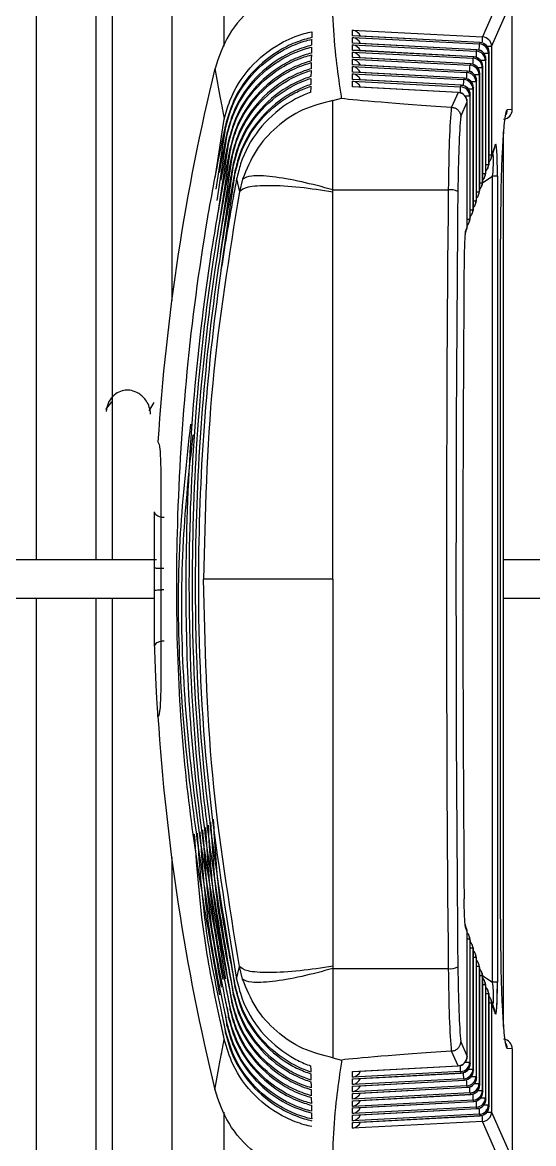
# Model space of a CAD drawing. Extents: x 16.5 to 113.1, y 4.4 to 84.5.
# Drawn here: x 26.569 to 27.104, y 35.317 to 36.488 of the extents above; entities that cross this region are included whole.
import ezdxf

# ---------------------------------------------------------------- set-up
doc = ezdxf.new("R2010")
doc.units = 0
doc.header["$MEASUREMENT"] = 0
doc.layers.add('OBJECT', color=7, linetype='CONTINUOUS')

msp = doc.modelspace()

# ---------------------------------------------------------------- linework, layer by layer
at = {"layer": 'OBJECT'}
for p, q in [((26.7252, 37.8659), (26.7252, 36.1973)), ((26.78, 36.4631), (26.78, 37.7565)), ((26.6633, 35.9265), (26.6633, 37.6863)), ((26.6458, 36.9141), (26.6458, 35.9265)), ((26.5839, 35.9265), (26.5839, 36.8942)), ((27.0718, 36.522), (27.0503, 36.4729)), ((27.0597, 36.463), (27.0813, 36.5121)), ((27.0813, 36.397), (27.0813, 36.512)), ((26.9143, 36.48), (27.0503, 36.4729)), ((26.9143, 36.4741), (26.9143, 36.48)), ((27.0476, 36.4669), (26.9143, 36.4741)), ((26.9143, 36.4724), (27.047, 36.4655)), ((26.9143, 36.4665), (26.9143, 36.4724)), ((27.0476, 36.467), (26.9156, 36.4741)), ((27.0443, 36.4595), (26.9143, 36.4665)), ((26.9143, 36.4647), (27.0437, 36.4581)), ((26.9143, 36.4588), (26.9143, 36.4647)), ((27.0411, 36.452), (26.9143, 36.4588)), ((26.9143, 36.4571), (27.0404, 36.4506)), ((26.9143, 36.4512), (26.9143, 36.4571)), ((27.0443, 36.4595), (26.9156, 36.4665)), ((27.0411, 36.4521), (26.9156, 36.4589)), ((27.0437, 36.4581), (27.0435, 36.4517)), ((27.0437, 36.4581), (27.0443, 36.4595)), ((27.0443, 36.4595), (27.0443, 36.4595)), ((27.047, 36.4655), (27.0476, 36.4669)), ((27.0476, 36.4669), (27.0476, 36.467)), ((27.0597, 36.463), (27.055, 36.463)), ((27.0571, 36.457), (27.0565, 36.4556)), ((27.0571, 36.3415), (27.0571, 36.457)), ((27.0571, 36.3415), (27.0571, 36.457)), ((27.0571, 36.457), (27.0571, 36.457)), ((27.0597, 36.463), (27.0597, 36.3492)), ((27.0378, 36.4446), (26.9143, 36.4512)), ((26.9143, 36.4495), (27.0372, 36.4432)), ((26.9143, 36.4436), (26.9143, 36.4495)), ((27.0378, 36.4447), (26.9156, 36.4512)), ((27.0372, 36.4432), (27.0378, 36.4446)), ((27.0378, 36.4446), (27.0378, 36.4447)), ((27.0404, 36.4506), (27.0411, 36.452)), ((27.0411, 36.452), (27.0411, 36.4521)), ((27.0532, 36.4481), (27.0485, 36.4481)), ((27.0565, 36.4556), (27.0518, 36.4556)), ((27.0538, 36.4495), (27.0532, 36.4481)), ((27.0532, 36.4481), (27.0532, 36.3302)), ((27.0538, 36.332), (27.0538, 36.4495)), ((27.0538, 36.332), (27.0538, 36.4495)), ((27.0538, 36.4495), (27.0538, 36.4495)), ((27.0565, 36.4556), (27.0565, 36.3397)), ((26.7705, 36.4399), (26.7704, 36.4398)), ((27.0345, 36.4371), (26.9143, 36.4436)), ((26.9143, 36.4419), (27.0339, 36.4357)), ((26.9143, 36.436), (26.9143, 36.4419)), ((27.0312, 36.4297), (26.9143, 36.436)), ((26.9143, 36.4343), (27.0306, 36.4283)), ((26.9143, 36.4284), (26.9143, 36.4343)), ((27.0345, 36.4372), (26.9156, 36.4436)), ((27.0313, 36.4298), (26.9156, 36.436)), ((27.0339, 36.4357), (27.0345, 36.4371)), ((27.0345, 36.4371), (27.0345, 36.4372)), ((27.0466, 36.4333), (27.042, 36.4333)), ((27.0499, 36.4407), (27.0452, 36.4407)), ((27.0473, 36.4347), (27.0466, 36.4333)), ((27.0466, 36.4333), (27.0466, 36.3111)), ((27.0473, 36.3129), (27.0473, 36.4347)), ((27.0473, 36.3129), (27.0473, 36.4347)), ((27.0473, 36.4347), (27.0473, 36.4347)), ((27.0505, 36.4421), (27.0499, 36.4407)), ((27.0499, 36.4407), (27.0499, 36.3206)), ((27.0505, 36.3224), (27.0505, 36.4421)), ((27.0505, 36.3224), (27.0505, 36.4421)), ((27.0505, 36.4421), (27.0505, 36.4421)), ((27.028, 36.4223), (26.9143, 36.4284)), ((26.9143, 36.4267), (27.0273, 36.4208)), ((26.9143, 36.4208), (26.9143, 36.4267)), ((27.0247, 36.4148), (26.9143, 36.4208)), ((27.028, 36.4223), (26.9156, 36.4284)), ((27.0247, 36.4149), (26.9156, 36.4208)), ((27.0273, 36.4208), (27.028, 36.4223)), ((27.028, 36.4223), (27.028, 36.4223)), ((27.0306, 36.4283), (27.0312, 36.4297)), ((27.0312, 36.4297), (27.0313, 36.4298)), ((27.0434, 36.4258), (27.0387, 36.4258)), ((27.044, 36.4272), (27.0434, 36.4258)), ((27.0434, 36.4258), (27.0434, 36.3016)), ((27.044, 36.3034), (27.044, 36.4272)), ((27.044, 36.3034), (27.044, 36.4272)), ((27.044, 36.4272), (27.044, 36.4272)), ((27.0247, 36.4148), (27.0179, 36.3994)), ((27.0247, 36.4149), (27.0247, 36.4148)), ((27.0368, 36.4109), (27.0322, 36.4109)), ((27.0401, 36.4184), (27.0354, 36.4184)), ((27.0374, 36.4124), (27.0368, 36.4109)), ((27.0368, 36.4109), (27.0368, 36.2826)), ((27.0374, 36.2844), (27.0374, 36.4124)), ((27.0374, 36.2844), (27.0374, 36.4124)), ((27.0374, 36.4124), (27.0374, 36.4124)), ((27.0407, 36.4198), (27.0401, 36.4184)), ((27.0401, 36.4184), (27.0401, 36.2921)), ((27.0407, 36.2939), (27.0407, 36.4198)), ((27.0407, 36.2939), (27.0407, 36.4198)), ((27.0407, 36.4198), (27.0407, 36.4198)), ((26.8938, 36.4065), (26.9029, 36.4088)), ((27.0179, 36.3994), (27.0176, 36.3994)), ((27.0275, 36.3897), (27.0342, 36.4049)), ((27.0342, 36.2749), (27.0342, 36.4049)), ((27.0342, 36.2749), (27.0342, 36.4049)), ((27.0342, 36.4049), (27.0342, 36.4049)), ((26.7705, 36.3256), (26.7802, 36.3869)), ((27.0813, 36.397), (27.076, 36.3966)), ((27.0813, 36.397), (27.0813, 36.397)), ((26.7717, 36.314), (26.7817, 36.3789)), ((26.7814, 36.3805), (26.7817, 36.3789)), ((27.0721, 35.4388), (27.0721, 36.3742)), ((26.7727, 36.3019), (26.7833, 36.3709)), ((26.7738, 36.2892), (26.785, 36.3629)), ((26.783, 36.3725), (26.7833, 36.3709)), ((26.7846, 36.3645), (26.785, 36.3629)), ((26.7747, 36.2758), (26.7866, 36.3549)), ((26.7863, 36.3565), (26.7866, 36.3549)), ((27.0592, 36.346), (27.0631, 36.3572)), ((27.0636, 36.3604), (27.0597, 36.3492)), ((26.7756, 36.2615), (26.7883, 36.3469)), ((26.7763, 36.2461), (26.79, 36.3389)), ((26.788, 36.3485), (26.7883, 36.3469)), ((26.7896, 36.3405), (26.79, 36.3389)), ((27.0538, 36.3397), (27.0565, 36.3397)), ((27.0565, 36.3397), (27.0571, 36.3415)), ((27.0597, 36.3492), (27.0571, 36.3492)), ((27.0571, 36.3415), (27.0571, 36.3415)), ((26.777, 36.2293), (26.7917, 36.3309)), ((26.7914, 36.3325), (26.7917, 36.3309)), ((27.0504, 36.3207), (27.0607, 36.3274)), ((27.0505, 36.3302), (27.0532, 36.3302)), ((27.0527, 36.3269), (27.0533, 36.3287)), ((27.0532, 36.3302), (27.0538, 36.332)), ((27.0538, 36.332), (27.0538, 36.332)), ((27.0559, 36.3364), (27.0565, 36.3382)), ((27.0607, 35.4855), (27.0607, 36.3274)), ((27.0657, 36.3274), (27.0607, 36.3274)), ((27.0657, 36.3274), (27.0657, 35.4855)), ((26.7931, 36.3245), (26.7961, 36.3112)), ((26.7994, 36.3243), (26.7961, 36.3112)), ((27.0473, 36.3206), (27.0499, 36.3206)), ((27.0494, 36.3174), (27.05, 36.3192)), ((27.0499, 36.3206), (27.0505, 36.3224)), ((27.0505, 36.3224), (27.0505, 36.3224)), ((26.8938, 36.3107), (26.8938, 36.3132)), ((26.8938, 36.3132), (27.0144, 36.3132)), ((27.044, 36.3111), (27.0466, 36.3111)), ((27.0461, 36.3079), (27.0467, 36.3097)), ((27.0466, 36.3111), (27.0473, 36.3129)), ((27.0473, 36.3129), (27.0473, 36.3129)), ((27.0374, 36.2921), (27.0401, 36.2921)), ((27.0401, 36.2921), (27.0407, 36.2939)), ((27.0407, 36.3016), (27.0434, 36.3016)), ((27.0407, 36.2939), (27.0407, 36.2939)), ((27.0428, 36.2984), (27.0435, 36.3002)), ((27.0434, 36.3016), (27.044, 36.3034)), ((27.044, 36.3034), (27.044, 36.3034)), ((27.0342, 36.2826), (27.0368, 36.2826)), ((27.0363, 36.2793), (27.0369, 36.2811)), ((27.0368, 36.2826), (27.0374, 36.2844)), ((27.0374, 36.2844), (27.0374, 36.2844)), ((27.0396, 36.2888), (27.0402, 36.2907)), ((27.032, 36.2668), (27.0336, 36.2716)), ((27.0342, 36.2749), (27.0325, 36.27)), ((27.0342, 36.2749), (27.0342, 36.2749)), ((27.0689, 35.5515), (27.0689, 36.2615)), ((27.0689, 35.5515), (27.0689, 36.2615)), ((27.0689, 36.2615), (27.0689, 36.2615)), ((26.6622, 36.0916), (26.6561, 36.0836)), ((26.7067, 36.091), (26.7013, 36.0822)), ((26.7109, 36.0499), (26.7109, 36.0499)), ((26.5839, 35.9265), (26.5569, 35.9265)), ((26.6633, 35.9265), (26.6458, 35.9265)), ((26.7073, 35.9187), (26.7073, 35.9187)), ((27.5718, 35.9265), (27.0721, 35.9265)), ((26.7073, 35.8943), (26.7073, 35.8943)), ((26.5569, 35.8865), (26.5839, 35.8865)), ((26.5839, 34.9188), (26.5839, 35.8865)), ((26.6458, 35.8865), (26.6458, 34.8988)), ((26.6458, 35.8865), (26.6633, 35.8865)), ((26.6633, 34.1267), (26.6633, 35.8865)), ((27.0721, 35.8865), (27.5718, 35.8865)), ((26.7109, 35.7631), (26.7109, 35.7631)), ((26.7252, 35.6157), (26.7252, 33.947)), ((27.0336, 35.5413), (27.032, 35.5462)), ((27.0342, 35.5381), (27.0325, 35.5429)), ((27.0689, 35.5515), (27.0689, 35.5515)), ((27.0342, 35.408), (27.0342, 35.5381)), ((27.0342, 35.408), (27.0342, 35.5381)), ((27.0342, 35.5381), (27.0342, 35.5381)), ((27.0369, 35.5318), (27.0363, 35.5337)), ((27.0368, 35.5304), (27.0342, 35.5304)), ((27.0368, 35.5304), (27.0368, 35.402)), ((27.0374, 35.5286), (27.0368, 35.5304)), ((27.0374, 35.4006), (27.0374, 35.5286)), ((27.0374, 35.4006), (27.0374, 35.5286)), ((27.0374, 35.5286), (27.0374, 35.5286)), ((27.0401, 35.5209), (27.0374, 35.5209)), ((27.0402, 35.5223), (27.0396, 35.5241)), ((27.0401, 35.5209), (27.0401, 35.3946)), ((27.0407, 35.5191), (27.0401, 35.5209)), ((27.0407, 35.3932), (27.0407, 35.5191)), ((27.0407, 35.3932), (27.0407, 35.5191)), ((27.0407, 35.5191), (27.0407, 35.5191)), ((27.0434, 35.5114), (27.0407, 35.5114)), ((27.0435, 35.5128), (27.0428, 35.5146)), ((27.0434, 35.5114), (27.0434, 35.3871)), ((27.044, 35.5095), (27.0434, 35.5114)), ((27.044, 35.3857), (27.044, 35.5095)), ((27.044, 35.3857), (27.044, 35.5095)), ((27.044, 35.5095), (27.044, 35.5095)), ((26.7931, 35.4885), (26.7961, 35.5018)), ((26.7994, 35.4886), (26.7961, 35.5018)), ((26.8938, 35.5022), (26.8938, 35.4998)), ((26.8938, 35.4998), (27.0144, 35.4998)), ((27.0466, 35.5018), (27.044, 35.5018)), ((27.0467, 35.5033), (27.0461, 35.5051)), ((27.0466, 35.5018), (27.0466, 35.3797)), ((27.0473, 35.5), (27.0466, 35.5018)), ((27.0473, 35.3783), (27.0473, 35.5)), ((27.0473, 35.3783), (27.0473, 35.5)), ((27.0473, 35.5), (27.0473, 35.5)), ((27.05, 35.4938), (27.0494, 35.4956)), ((27.0499, 35.4923), (27.0473, 35.4923)), ((27.0499, 35.4923), (27.0499, 35.3723)), ((27.0505, 35.4905), (27.0499, 35.4923)), ((27.0504, 35.4923), (27.0607, 35.4855)), ((27.0505, 35.3709), (27.0505, 35.4905)), ((27.0505, 35.3709), (27.0505, 35.4905)), ((27.0505, 35.4905), (27.0505, 35.4905)), ((27.0533, 35.4843), (27.0527, 35.486)), ((27.0657, 35.4855), (27.0607, 35.4855)), ((26.7896, 35.4725), (26.79, 35.4741)), ((26.7914, 35.4805), (26.7917, 35.4821)), ((27.0532, 35.4828), (27.0505, 35.4828)), ((27.0532, 35.4828), (27.0532, 35.3648)), ((27.0538, 35.481), (27.0532, 35.4828)), ((27.0538, 35.3634), (27.0538, 35.481)), ((27.0538, 35.3634), (27.0538, 35.481)), ((27.0538, 35.481), (27.0538, 35.481)), ((27.0565, 35.4733), (27.0538, 35.4733)), ((27.0565, 35.4747), (27.0559, 35.4765)), ((27.0565, 35.4733), (27.0565, 35.3574)), ((27.0571, 35.4715), (27.0565, 35.4733)), ((26.7847, 35.4668), (26.7863, 35.4564)), ((26.788, 35.4644), (26.7883, 35.4661)), ((27.0571, 35.356), (27.0571, 35.4715)), ((27.0571, 35.356), (27.0571, 35.4715)), ((27.0571, 35.4715), (27.0571, 35.4715)), ((27.0571, 35.4638), (27.0597, 35.4638)), ((27.0631, 35.4558), (27.0592, 35.467)), ((27.0597, 35.4638), (27.0597, 35.3499)), ((27.0636, 35.4525), (27.0597, 35.4638)), ((26.7814, 35.4507), (26.783, 35.4404)), ((26.7831, 35.4588), (26.7846, 35.4484)), ((26.7846, 35.4484), (26.785, 35.4501)), ((26.7863, 35.4564), (26.7866, 35.4581)), ((26.7798, 35.4427), (26.7814, 35.4324)), ((26.783, 35.4404), (26.7833, 35.442)), ((26.7814, 35.4324), (26.7817, 35.434)), ((27.0275, 35.4233), (27.0342, 35.408)), ((27.0813, 35.4159), (27.076, 35.4164)), ((27.0813, 35.4159), (27.0813, 35.3009)), ((27.0813, 35.4159), (27.0813, 35.4159)), ((26.8938, 35.4065), (26.9029, 35.4041)), ((27.0179, 35.4136), (27.0176, 35.4135)), ((27.0247, 35.3981), (27.0179, 35.4136)), ((27.0322, 35.402), (27.0368, 35.402)), ((27.0342, 35.408), (27.0342, 35.408)), ((27.0368, 35.402), (27.0374, 35.4006)), ((26.9143, 35.3922), (27.0247, 35.3981)), ((26.9143, 35.3863), (26.9143, 35.3922)), ((27.0273, 35.3921), (26.9143, 35.3863)), ((26.9143, 35.3846), (27.028, 35.3907)), ((26.9156, 35.3922), (27.0247, 35.3981)), ((26.9156, 35.3846), (27.028, 35.3906)), ((27.0247, 35.3981), (27.0247, 35.3981)), ((27.028, 35.3907), (27.0273, 35.3921)), ((27.028, 35.3906), (27.028, 35.3907)), ((27.0354, 35.3946), (27.0401, 35.3946)), ((27.0374, 35.4006), (27.0374, 35.4006)), ((27.0401, 35.3946), (27.0407, 35.3932)), ((27.0407, 35.3932), (27.0407, 35.3932)), ((27.0306, 35.3847), (26.9143, 35.3787)), ((26.9143, 35.3787), (26.9143, 35.3846)), ((26.9143, 35.377), (27.0312, 35.3833)), ((26.9156, 35.3769), (27.0313, 35.3832)), ((27.0312, 35.3833), (27.0306, 35.3847)), ((27.0313, 35.3832), (27.0312, 35.3833)), ((27.0387, 35.3871), (27.0434, 35.3871)), ((27.042, 35.3797), (27.0466, 35.3797)), ((27.0434, 35.3871), (27.044, 35.3857)), ((27.044, 35.3857), (27.044, 35.3857)), ((27.0466, 35.3797), (27.0473, 35.3783)), ((26.7705, 35.373), (26.7704, 35.3732)), ((27.0339, 35.3772), (26.9143, 35.3711)), ((26.9143, 35.3711), (26.9143, 35.377)), ((26.9143, 35.3693), (27.0345, 35.3758)), ((27.0372, 35.3698), (26.9143, 35.3634)), ((26.9143, 35.3634), (26.9143, 35.3693)), ((26.9143, 35.3617), (27.0378, 35.3684)), ((26.9156, 35.3693), (27.0345, 35.3757)), ((26.9156, 35.3617), (27.0378, 35.3683)), ((27.0345, 35.3758), (27.0339, 35.3772)), ((27.0345, 35.3757), (27.0345, 35.3758)), ((27.0378, 35.3684), (27.0372, 35.3698)), ((27.0378, 35.3683), (27.0378, 35.3684)), ((27.0452, 35.3723), (27.0499, 35.3723)), ((27.0473, 35.3783), (27.0473, 35.3783)), ((27.0499, 35.3723), (27.0505, 35.3709)), ((27.0505, 35.3709), (27.0505, 35.3709)), ((27.0404, 35.3623), (26.9143, 35.3558)), ((26.9143, 35.3558), (26.9143, 35.3617)), ((26.9143, 35.3541), (27.0411, 35.3609)), ((26.9156, 35.3541), (27.0411, 35.3609)), ((27.0411, 35.3609), (27.0404, 35.3623)), ((27.0411, 35.3609), (27.0411, 35.3609)), ((27.0485, 35.3648), (27.0532, 35.3648)), ((27.0518, 35.3574), (27.0565, 35.3574)), ((27.0532, 35.3648), (27.0538, 35.3634)), ((27.0538, 35.3634), (27.0538, 35.3634)), ((27.0565, 35.3574), (27.0571, 35.356)), ((27.0571, 35.356), (27.0571, 35.356)), ((26.78, 34.0565), (26.78, 35.3496)), ((27.0437, 35.3549), (26.9143, 35.3482)), ((26.9143, 35.3482), (26.9143, 35.3541)), ((26.9143, 35.3465), (27.0443, 35.3535)), ((27.047, 35.3475), (26.9143, 35.3406)), ((26.9143, 35.3406), (26.9143, 35.3465)), ((26.9143, 35.3389), (27.0476, 35.3461)), ((26.9156, 35.3465), (27.0443, 35.3534)), ((26.9156, 35.3389), (27.0476, 35.346)), ((27.0443, 35.3535), (27.0437, 35.3549)), ((27.0443, 35.3534), (27.0443, 35.3535)), ((27.0476, 35.3461), (27.047, 35.3475)), ((27.0476, 35.346), (27.0476, 35.3461)), ((27.055, 35.3499), (27.0597, 35.3499)), ((27.0597, 35.3499), (27.0813, 35.3009)), ((27.0503, 35.34), (26.9143, 35.333)), ((26.9143, 35.333), (26.9143, 35.3389)), ((27.0718, 35.291), (27.0503, 35.34)), ((26.8938, 35.3169), (26.8938, 35.2815))]:
    msp.add_line(p, q, dxfattribs=at)
for centre, radius, start, end in [((26.7959, 36.4801), 0.2544, 356.9522, 358.3947), ((27.0497, 36.4629), 0.01, 0.5762, 86.769), ((27.0432, 36.448), 0.01, 0.5779, 86.7656), ((27.0438, 36.4495), 0.01, 0, 86.9163), ((27.0438, 36.4494), 0.01, 0.5771, 86.7673), ((26.7484, 36.4744), 0.2987, 357.061, 358.2882), ((27.0464, 36.4555), 0.01, 0.5788, 86.7656), ((27.0471, 36.457), 0.01, 0, 86.9163), ((27.047, 36.4569), 0.01, 0.5788, 86.7656), ((27.0373, 36.4347), 0.01, 0, 86.9163), ((27.0372, 36.4346), 0.01, 0.5771, 86.7673), ((26.6751, 36.4622), 0.3656, 357.1755, 358.1759), ((27.0399, 36.4406), 0.01, 0.5796, 86.7647), ((27.0405, 36.4421), 0.01, 0, 86.9163), ((27.0405, 36.442), 0.01, 0.5788, 86.7656), ((28.9563, 35.9065), 2.25, 166.2899, 176.3463), ((26.8109, 36.4416), 0.223, 356.8587, 358.4944), ((27.0333, 36.4257), 0.01, 0.5779, 86.7656), ((27.034, 36.4272), 0.01, 0, 86.9163), ((27.034, 36.4271), 0.01, 0.5788, 86.7656), ((26.8142, 36.449), 0.223, 356.8565, 358.4945), ((27.0366, 36.4332), 0.01, 0.5784, 86.7651), ((26.8043, 36.4267), 0.2231, 356.8619, 358.4933), ((27.0268, 36.4108), 0.01, 0.5762, 86.7673), ((27.0274, 36.4124), 0.01, 0, 86.9163), ((27.0274, 36.4123), 0.01, 0.5788, 86.7656), ((26.8092, 36.4341), 0.2215, 356.855, 358.5005), ((27.0301, 36.4183), 0.01, 0.5788, 86.7656), ((27.0307, 36.4197), 0.01, 0.5771, 86.7673), ((27.0307, 36.4198), 0.01, 0, 86.9163), ((27.0242, 36.4049), 0.01, 0, 86.9163), ((27.0241, 36.4048), 0.01, 0.5788, 86.7656), ((27.0713, 36.397), 0.01, 275, 0), ((27.066, 36.3966), 0.01, 322.3666, 0.0237), ((27.0538, 36.3604), 0.00976, 341.0237, 0.4709), ((27.0467, 36.3396), 0.00976, 341.0237, 0.4725), ((27.0471, 36.3415), 0.01, 341.0172, 0), ((27.0473, 36.3414), 0.00976, 341.0223, 0.4722), ((27.0497, 36.3492), 0.01, 317.2005, 341.0172), ((27.05, 36.3491), 0.00976, 341.0237, 0.4709), ((27.0434, 36.3301), 0.00976, 341.0237, 0.4709), ((27.0438, 36.332), 0.01, 341.0172, 0), ((27.044, 36.3319), 0.00975, 341.0135, 0.4777), ((27.0465, 36.3397), 0.01, 317.226, 341.0172), ((27.0399, 36.3206), 0.01, 317.2769, 341.0172), ((27.0402, 36.3206), 0.00975, 341.0173, 0.4738), ((27.0405, 36.3224), 0.01, 341.0172, 0), ((27.0408, 36.3224), 0.00975, 341.0121, 0.4774), ((27.0432, 36.3302), 0.01, 317.2514, 341.0172), ((27.0165, 36.2962), 0.0171, 62.4533, 97.0274), ((27.0366, 36.3111), 0.01, 317.3024, 341.0172), ((27.0369, 36.311), 0.00976, 341.0237, 0.4709), ((27.0373, 36.3129), 0.01, 341.0172, 0), ((27.0375, 36.3129), 0.00975, 341.0134, 0.4761), ((27.0303, 36.292), 0.00976, 341.0237, 0.4709), ((27.0307, 36.2939), 0.01, 341.0172, 0), ((27.031, 36.2938), 0.00975, 341.0134, 0.4761), ((27.0334, 36.3016), 0.01, 317.3279, 341.0172), ((27.0336, 36.3015), 0.00976, 341.0223, 0.4722), ((27.034, 36.3034), 0.01, 341.0172, 0), ((27.0342, 36.3033), 0.00975, 341.0121, 0.4774), ((27.0271, 36.2825), 0.00976, 341.0223, 0.4722), ((27.0274, 36.2844), 0.01, 341.0172, 0), ((27.0277, 36.2843), 0.00975, 341.0173, 0.4738), ((27.0301, 36.2921), 0.01, 317.3534, 341.0172), ((27.0227, 36.2699), 0.00976, 341.0223, 0.4722), ((27.0242, 36.2749), 0.01, 341.0172, 0), ((27.0244, 36.2748), 0.00975, 341.0134, 0.4761), ((27.0268, 36.2826), 0.01, 317.3789, 341.0172), ((28.9563, 35.9065), 2.25, 183.6537, 193.7101), ((27.0227, 35.543), 0.00976, 359.5278, 18.9777), ((27.0242, 35.5381), 0.01, 0, 18.9828), ((27.0244, 35.5382), 0.00975, 359.5239, 18.9866), ((27.0268, 35.5304), 0.01, 18.9828, 42.6211), ((27.0271, 35.5305), 0.00976, 359.5278, 18.9777), ((27.0274, 35.5286), 0.01, 0, 18.9828), ((27.0277, 35.5286), 0.00975, 359.5223, 18.9865), ((27.0301, 35.5209), 0.01, 18.9828, 42.6466), ((27.0303, 35.521), 0.00976, 359.5291, 18.9763), ((27.0307, 35.5191), 0.01, 0, 18.9828), ((27.031, 35.5191), 0.00975, 359.5239, 18.9866), ((27.0334, 35.5114), 0.01, 18.9828, 42.6721), ((27.0336, 35.5114), 0.00976, 359.5275, 18.9763), ((27.034, 35.5095), 0.01, 0, 18.9828), ((27.0342, 35.5096), 0.00975, 359.5223, 18.9865), ((27.0366, 35.5018), 0.01, 18.9828, 42.6976), ((27.0165, 35.5167), 0.0171, 262.9726, 297.5467), ((27.0369, 35.5019), 0.00976, 359.5291, 18.9763), ((27.0373, 35.5), 0.01, 0, 18.9828), ((27.0375, 35.5001), 0.00975, 359.5239, 18.9866), ((27.0399, 35.4923), 0.01, 18.9828, 42.7231), ((27.0402, 35.4924), 0.00975, 359.5223, 18.9865), ((27.0405, 35.4905), 0.01, 0, 18.9828), ((27.0408, 35.4906), 0.00975, 359.5262, 18.9827), ((27.0432, 35.4828), 0.01, 18.9828, 42.7486), ((27.0434, 35.4829), 0.00976, 359.5291, 18.9763), ((27.0438, 35.481), 0.01, 0, 18.9828), ((27.044, 35.4811), 0.00975, 359.5239, 18.9866), ((27.0465, 35.4733), 0.01, 18.9828, 42.774), ((27.0467, 35.4734), 0.00976, 359.5275, 18.9763), ((27.0471, 35.4715), 0.01, 0, 18.9828), ((27.0473, 35.4716), 0.00976, 359.5278, 18.9777), ((27.0497, 35.4638), 0.01, 18.9828, 42.7995), ((27.05, 35.4638), 0.00976, 359.5278, 18.9777), ((27.0538, 35.4526), 0.00976, 359.5291, 18.9763), ((27.0713, 35.4159), 0.01, 0, 85), ((27.066, 35.4164), 0.01, 359.9763, 37.6334), ((27.0242, 35.408), 0.01, 273.0837, 0), ((27.0241, 35.4081), 0.01, 273.2371, 359.4202), ((27.0268, 35.4021), 0.01, 273.2317, 359.4231), ((26.8043, 35.3863), 0.2231, 1.5066, 3.138), ((27.0274, 35.4006), 0.01, 273.0837, 0), ((27.0274, 35.4007), 0.01, 273.2317, 359.4222), ((26.8091, 35.3789), 0.2215, 1.5, 3.1447), ((27.0301, 35.3947), 0.01, 273.2303, 359.4237), ((27.0307, 35.3933), 0.01, 273.2317, 359.4222), ((27.0307, 35.3932), 0.01, 273.0837, 0), ((26.8109, 35.3714), 0.223, 1.5054, 3.1413), ((27.0333, 35.3872), 0.01, 273.2317, 359.4231), ((27.034, 35.3857), 0.01, 273.0837, 0), ((27.034, 35.3858), 0.01, 273.2371, 359.4202), ((27.0366, 35.3798), 0.01, 273.2308, 359.424), ((26.8142, 35.3639), 0.223, 1.5059, 3.1435), ((27.0373, 35.3783), 0.01, 273.0837, 0), ((27.0372, 35.3784), 0.01, 273.2371, 359.4202), ((26.7808, 35.355), 0.2598, 1.6204, 3.0282), ((27.0399, 35.3724), 0.01, 273.238, 359.4194), ((27.0405, 35.3709), 0.01, 273.0837, 0), ((27.0405, 35.371), 0.01, 273.2317, 359.4222), ((27.8323, 35.3901), 0.7894, 182.0936, 182.5574), ((27.0432, 35.3649), 0.01, 273.2317, 359.4231), ((27.0438, 35.3634), 0.01, 273.0837, 0), ((27.0438, 35.3635), 0.01, 273.2317, 359.4222), ((27.0464, 35.3575), 0.01, 273.2371, 359.4202), ((27.0471, 35.356), 0.01, 273.0837, 0), ((27.047, 35.3561), 0.01, 273.2371, 359.4202), ((26.7634, 35.3391), 0.2838, 1.6794, 2.9713), ((26.8265, 35.3341), 0.2238, 1.5066, 3.1464), ((27.0497, 35.35), 0.01, 273.2317, 359.4231)]:
    msp.add_arc(centre, radius, start, end, dxfattribs=at)
for centre, major_axis, ratio, start_param, end_param in [((26.9138, 36.4701), (-0.00731, 0.0077), 0.885668, 4.382844, 5.410602), ((26.9138, 36.4624), (-0.00731, 0.0077), 0.885668, 4.382844, 5.410602), ((26.9138, 36.4548), (-0.00731, 0.0077), 0.885668, 4.382844, 5.410602), ((26.9138, 36.4472), (-0.00731, 0.0077), 0.885668, 4.382844, 5.410602), ((26.9138, 36.4396), (-0.00731, 0.0077), 0.885668, 4.382844, 5.410602), ((26.9138, 36.432), (-0.00731, 0.0077), 0.885668, 4.382844, 5.410602), ((26.9138, 36.4244), (-0.00731, 0.0077), 0.885668, 4.382844, 5.410602), ((26.9138, 36.4168), (-0.00731, 0.0077), 0.885668, 4.382844, 5.410602), ((29.1836, 36.2915), (2.2897, -0.1191), 0.00637, 3.231059, 3.472172), ((27.0201, 36.2915), (0, 0.12), 0.048402, 0.452421, 1.389042), ((27.0301, 36.2915), (0, 0.11), 0.052802, 0.467509, 1.389042), ((27.076, 36.2611), (0, 0.1355), 0.052561, 0.00459, 1.56779), ((27.0632, 36.3128), (0.0008, 0.0482), 0.049658, 5.022693, 6.434219), ((27.0532, 36.3128), (0.0068, 0.04), 0.131783, 5.110715, 6.047878), ((27.1307, 35.9065), (0, 2.25), 0.052568, 1.389042, 1.75255), ((27.1407, 35.9065), (0, 2.24), 0.052802, 1.389042, 1.75255), ((27.1442, 35.9065), (0, 2.1693), 0.052827, 1.416282, 1.725311), ((26.6996, 35.9065), (0, 0.1429), 0.054262, 4.626976, 4.797802), ((27.076, 35.5519), (0, 0.1355), 0.052561, 1.573802, 3.137003), ((27.0201, 35.5215), (0, 0.12), 0.048402, 1.75255, 2.689171), ((27.0301, 35.5215), (0, 0.11), 0.052802, 1.75255, 2.674084), ((27.0532, 35.5002), (-0.0068, 0.04), 0.131783, 3.829134, 4.314063), ((27.0632, 35.5002), (-0.0008, 0.0482), 0.049658, 2.990559, 4.402085), ((27.0532, 35.5002), (-0.0068, 0.04), 0.131783, 3.3769, 3.829134), ((29.1836, 35.5215), (2.2897, 0.1191), 0.00637, 2.811013, 3.052126), ((26.9138, 35.3962), (0.00731, 0.0077), 0.885668, 4.014175, 5.041934), ((26.9138, 35.3886), (0.00731, 0.0077), 0.885668, 4.014175, 5.041934), ((26.9138, 35.381), (0.00731, 0.0077), 0.885668, 4.014175, 5.041934), ((26.9138, 35.3734), (0.00731, 0.0077), 0.885668, 4.014175, 5.041934), ((26.9138, 35.3657), (0.00731, 0.0077), 0.885668, 4.014175, 5.041934), ((26.9138, 35.3581), (0.00731, 0.0077), 0.885668, 4.014175, 5.041934), ((26.9138, 35.3505), (0.00731, 0.0077), 0.885668, 4.014175, 5.041934), ((26.9138, 35.3429), (0.00731, 0.0077), 0.885668, 4.014175, 5.041934)]:
    msp.add_ellipse(centre, major_axis=major_axis, ratio=ratio, start_param=start_param, end_param=end_param, dxfattribs=at)
for points, knots in [([(26.8866, 36.5315), (26.8732, 36.5301), (26.8462, 36.5274), (26.8106, 36.5066), (26.7832, 36.4769), (26.7746, 36.452), (26.7705, 36.4399)], [0, 0, 0, 0, 0.253584, 0.507164, 0.760847, 1, 1, 1, 1]), ([(26.9029, 36.4088), (26.9028, 36.4095), (26.9023, 36.413), (26.9001, 36.4278), (26.8961, 36.4562), (26.8946, 36.4817), (26.8938, 36.496)], [0, 0, 0, 0, 0.024148, 0.120739, 0.507103, 1, 1, 1, 1]), ([(26.7802, 36.3869), (26.7819, 36.3934), (26.7873, 36.4129), (26.8057, 36.4421), (26.8342, 36.4651), (26.8576, 36.475), (26.8691, 36.4777), (26.8717, 36.4783)], [0, 0, 0, 0, 0.1473771, 0.4444966, 0.7411547, 0.9402224, 1, 1, 1, 1]), ([(26.8716, 36.4721), (26.869, 36.4715), (26.8599, 36.4692), (26.8387, 36.4606), (26.8112, 36.4405), (26.7901, 36.4106), (26.7839, 36.3891), (26.7814, 36.3805)], [0, 0, 0, 0, 0.059552, 0.208065, 0.505163, 0.802607, 1, 1, 1, 1]), ([(26.7817, 36.3789), (26.7835, 36.3854), (26.7888, 36.4049), (26.8071, 36.4341), (26.8351, 36.4569), (26.858, 36.4669), (26.869, 36.4697), (26.8716, 36.4703)], [0, 0, 0, 0, 0.148954, 0.44926, 0.7491, 0.940502, 1, 1, 1, 1]), ([(26.8716, 36.4703), (26.8715, 36.4695), (26.8715, 36.4674), (26.8715, 36.4653), (26.8714, 36.4641)], [0, 0, 0, 0, 0.412524, 1, 1, 1, 1]), ([(26.8717, 36.4783), (26.8717, 36.4775), (26.8717, 36.4754), (26.8716, 36.4733), (26.8716, 36.4721)], [0, 0, 0, 0, 0.412558, 1, 1, 1, 1]), ([(26.8714, 36.4641), (26.8689, 36.4634), (26.8599, 36.461), (26.8388, 36.4521), (26.8117, 36.4316), (26.7912, 36.4018), (26.7853, 36.3807), (26.783, 36.3725)], [0, 0, 0, 0, 0.059276, 0.209421, 0.509831, 0.810599, 1, 1, 1, 1]), ([(26.7833, 36.3709), (26.7851, 36.3774), (26.7903, 36.3969), (26.8085, 36.4262), (26.8361, 36.4488), (26.8585, 36.4587), (26.8689, 36.4616), (26.8714, 36.4623)], [0, 0, 0, 0, 0.150604, 0.454245, 0.75741, 0.940779, 1, 1, 1, 1]), ([(26.8713, 36.456), (26.8688, 36.4553), (26.8599, 36.4527), (26.839, 36.4436), (26.8121, 36.4226), (26.7924, 36.3929), (26.7868, 36.3722), (26.7846, 36.3645)], [0, 0, 0, 0, 0.059002, 0.210856, 0.514734, 0.818981, 1, 1, 1, 1]), ([(26.8714, 36.4623), (26.8714, 36.4614), (26.8714, 36.4593), (26.8713, 36.4572), (26.8713, 36.456)], [0, 0, 0, 0, 0.412499, 1, 1, 1, 1]), ([(26.785, 36.3629), (26.7867, 36.3694), (26.7918, 36.3889), (26.8099, 36.4183), (26.8371, 36.4407), (26.8589, 36.4506), (26.8688, 36.4534), (26.8713, 36.4542)], [0, 0, 0, 0, 0.1523344, 0.4594619, 0.7661097, 0.9410542, 1, 1, 1, 1]), ([(26.8711, 36.4479), (26.8687, 36.4471), (26.8598, 36.4444), (26.8391, 36.435), (26.8126, 36.4136), (26.7936, 36.384), (26.7882, 36.3638), (26.7863, 36.3565)], [0, 0, 0, 0, 0.058731, 0.212374, 0.519887, 0.827778, 1, 1, 1, 1]), ([(26.7866, 36.3549), (26.7883, 36.3614), (26.7934, 36.3809), (26.8114, 36.4104), (26.8381, 36.4326), (26.8593, 36.4424), (26.8687, 36.4453), (26.8711, 36.446)], [0, 0, 0, 0, 0.1541427, 0.4649256, 0.7752224, 0.9413264, 1, 1, 1, 1]), ([(26.8711, 36.446), (26.8711, 36.4452), (26.871, 36.4431), (26.871, 36.4409), (26.871, 36.4397)], [0, 0, 0, 0, 0.41243, 1, 1, 1, 1]), ([(26.8713, 36.4542), (26.8712, 36.4533), (26.8712, 36.4512), (26.8712, 36.4491), (26.8711, 36.4479)], [0, 0, 0, 0, 0.4124608, 1, 1, 1, 1]), ([(26.7704, 36.4398), (26.7722, 36.4295), (26.7754, 36.4119), (26.7788, 36.3943), (26.7802, 36.3869)], [0, 0, 0, 0, 0.58145, 1, 1, 1, 1]), ([(26.871, 36.4397), (26.8686, 36.4389), (26.8598, 36.4361), (26.8393, 36.4264), (26.8131, 36.4046), (26.7949, 36.3751), (26.7897, 36.3553), (26.788, 36.3485)], [0, 0, 0, 0, 0.058464, 0.213982, 0.525308, 0.837022, 1, 1, 1, 1]), ([(26.7883, 36.3469), (26.79, 36.3534), (26.795, 36.373), (26.8129, 36.4024), (26.8392, 36.4244), (26.8598, 36.4342), (26.8686, 36.4371), (26.8709, 36.4379)], [0, 0, 0, 0, 0.1560423, 0.4706588, 0.7847806, 0.9415952, 1, 1, 1, 1]), ([(26.8709, 36.4379), (26.8709, 36.437), (26.8709, 36.4349), (26.8708, 36.4327), (26.8708, 36.4315)], [0, 0, 0, 0, 0.412395, 1, 1, 1, 1]), ([(26.8708, 36.4315), (26.8685, 36.4307), (26.8598, 36.4277), (26.8395, 36.4177), (26.8136, 36.3955), (26.7961, 36.3662), (26.7912, 36.3468), (26.7896, 36.3405)], [0, 0, 0, 0, 0.058197, 0.215686, 0.531014, 0.846742, 1, 1, 1, 1]), ([(26.79, 36.3389), (26.7916, 36.3454), (26.7966, 36.365), (26.8144, 36.3945), (26.8402, 36.4162), (26.8602, 36.426), (26.8684, 36.4288), (26.8708, 36.4296)], [0, 0, 0, 0, 0.158036, 0.476676, 0.794816, 0.94186, 1, 1, 1, 1]), ([(26.8706, 36.4232), (26.8684, 36.4224), (26.8598, 36.4193), (26.8396, 36.409), (26.8141, 36.3864), (26.7974, 36.3572), (26.7928, 36.3383), (26.7914, 36.3325)], [0, 0, 0, 0, 0.0579362, 0.2174947, 0.53703, 0.8569756, 1, 1, 1, 1]), ([(26.7917, 36.3309), (26.7933, 36.3374), (26.7982, 36.357), (26.8159, 36.3866), (26.8413, 36.4081), (26.8607, 36.4178), (26.8683, 36.4205), (26.8706, 36.4214)], [0, 0, 0, 0, 0.16013, 0.483001, 0.805362, 0.942124, 1, 1, 1, 1]), ([(26.8706, 36.4214), (26.8706, 36.4205), (26.8705, 36.4183), (26.8705, 36.4162), (26.8705, 36.4149)], [0, 0, 0, 0, 0.412318, 1, 1, 1, 1]), ([(26.8708, 36.4296), (26.8708, 36.4288), (26.8707, 36.4266), (26.8707, 36.4245), (26.8706, 36.4232)], [0, 0, 0, 0, 0.412358, 1, 1, 1, 1]), ([(26.8705, 36.4149), (26.8682, 36.4141), (26.8598, 36.4109), (26.8398, 36.4002), (26.8147, 36.3772), (26.7987, 36.3482), (26.7944, 36.3298), (26.7931, 36.3245)], [0, 0, 0, 0, 0.057678, 0.219413, 0.543377, 0.867765, 1, 1, 1, 1]), ([(26.8938, 36.4065), (26.8831, 36.4038), (26.8617, 36.3983), (26.8341, 36.3796), (26.8118, 36.3549), (26.8035, 36.3345), (26.7994, 36.3243)], [0, 0, 0, 0, 0.2499997, 0.4999993, 0.7500001, 1, 1, 1, 1]), ([(26.8938, 36.3132), (26.8938, 36.3238), (26.8938, 36.3452), (26.8938, 36.3725), (26.8938, 36.3945), (26.8938, 36.4025), (26.8938, 36.4065)], [0, 0, 0, 0, 0.250001, 0.499999, 0.750001, 1, 1, 1, 1]), ([(27.0179, 36.3994), (27.019, 36.3992), (27.0212, 36.3989), (27.0241, 36.3971), (27.0263, 36.3945), (27.0272, 36.392), (27.0274, 36.3903), (27.0275, 36.3898), (27.0275, 36.3897)], [0, 0, 0, 0, 0.2192768, 0.4385033, 0.6592408, 0.8829816, 0.9858182, 1, 1, 1, 1]), ([(26.7814, 36.3805), (26.78, 36.374), (26.773, 36.3414), (26.7469, 36.2036), (26.7258, 35.9813), (26.7328, 35.7089), (26.7619, 35.5468), (26.7752, 35.4723)], [0, 0, 0, 0, 0.0218718, 0.1093736, 0.4602353, 0.7522108, 1, 1, 1, 1]), ([(26.783, 36.3725), (26.7816, 36.366), (26.7787, 36.3523), (26.7762, 36.3385), (26.7749, 36.3313)], [0, 0, 0, 0, 0.476166, 1, 1, 1, 1]), ([(26.7846, 36.3645), (26.7833, 36.358), (26.7804, 36.3443), (26.7779, 36.3305), (26.7766, 36.3233)], [0, 0, 0, 0, 0.476006, 1, 1, 1, 1]), ([(26.7863, 36.3565), (26.7849, 36.35), (26.7783, 36.3173), (26.7536, 36.1792), (26.7354, 35.9648), (26.7438, 35.7065), (26.7695, 35.5578), (26.7814, 35.4889)], [0, 0, 0, 0, 0.022909, 0.114561, 0.482069, 0.759838, 1, 1, 1, 1]), ([(26.788, 36.3485), (26.7866, 36.342), (26.7801, 36.3093), (26.7559, 36.1711), (26.7385, 35.9593), (26.7482, 35.6956), (26.7747, 35.5415), (26.788, 35.4644)], [0, 0, 0, 0, 0.022484, 0.112433, 0.473119, 0.73656, 1, 1, 1, 1]), ([(26.7896, 36.3405), (26.7884, 36.334), (26.7819, 36.3013), (26.7582, 36.163), (26.7418, 35.9538), (26.7518, 35.6957), (26.777, 35.5469), (26.7896, 35.4725)], [0, 0, 0, 0, 0.022904, 0.114532, 0.481956, 0.740978, 1, 1, 1, 1]), ([(26.7914, 36.3325), (26.7901, 36.3259), (26.7838, 36.2932), (26.7605, 36.1548), (26.7451, 35.9484), (26.7554, 35.6957), (26.7794, 35.5522), (26.7914, 35.4805)], [0, 0, 0, 0, 0.023339, 0.116711, 0.491126, 0.745563, 1, 1, 1, 1]), ([(26.8938, 36.3132), (26.8827, 36.3161), (26.8596, 36.3223), (26.8293, 36.3274), (26.8069, 36.3285), (26.8018, 36.3257), (26.7994, 36.3243)], [0, 0, 0, 0, 0.241561, 0.499999, 0.758437, 1, 1, 1, 1]), ([(26.7931, 36.3245), (26.7919, 36.3179), (26.7856, 36.2852), (26.7629, 36.1467), (26.7484, 35.9429), (26.759, 35.6958), (26.7818, 35.5576), (26.7931, 35.4885)], [0, 0, 0, 0, 0.023792, 0.118973, 0.500647, 0.750324, 1, 1, 1, 1]), ([(26.8938, 36.3107), (26.8821, 36.3125), (26.8578, 36.3163), (26.826, 36.318), (26.8029, 36.3165), (26.7983, 36.3129), (26.7961, 36.3112)], [0, 0, 0, 0, 0.24117, 0.5, 0.758828, 1, 1, 1, 1]), ([(26.7961, 36.3112), (26.7852, 36.2446), (26.7633, 36.1106), (26.7601, 35.9749), (26.7585, 35.9065)], [0, 0, 0, 0, 0.496376, 1, 1, 1, 1]), ([(26.8938, 35.9065), (26.8938, 35.9743), (26.8938, 36.1099), (26.8938, 36.2438), (26.8938, 36.3107)], [0, 0, 0, 0, 0.5, 1, 1, 1, 1]), ([(27.0325, 36.27), (27.0323, 36.2691), (27.0319, 36.2672), (27.0314, 36.2598), (27.0311, 36.2505), (27.031, 36.2436), (27.031, 36.2403)], [0, 0, 0, 0, 0.2618794, 0.5244054, 0.7764165, 1, 1, 1, 1]), ([(26.7032, 36.0789), (26.7029, 36.0814), (26.7022, 36.0863), (26.6982, 36.0943), (26.6913, 36.1008), (26.6832, 36.1038), (26.677, 36.1042), (26.6701, 36.1024), (26.6634, 36.0977), (26.6581, 36.0905), (26.6572, 36.0845), (26.6567, 36.0816)], [0, 0, 0, 0, 0.086314, 0.169485, 0.320981, 0.452876, 0.569346, 0.681797, 0.792385, 0.899643, 1, 1, 1, 1]), ([(26.7448, 36.0683), (26.7407, 36.0305), (26.7269, 35.907), (26.7375, 35.7088), (26.7645, 35.5521), (26.7769, 35.4804)], [0, 0, 0, 0, 0.1927252, 0.6305514, 1, 1, 1, 1]), ([(26.7109, 36.0499), (26.7116, 36.0483), (26.7131, 36.0453), (26.7139, 36.0209), (26.714, 35.9849), (26.7138, 35.9396), (26.7138, 35.8906), (26.714, 35.8433), (26.714, 35.8031), (26.7135, 35.7748), (26.7122, 35.7639), (26.7112, 35.7633), (26.7109, 35.7631)], [0, 0, 0, 0, 0.106547, 0.213092, 0.319763, 0.426916, 0.534499, 0.642268, 0.74996, 0.857311, 0.964156, 1, 1, 1, 1]), ([(26.7473, 36.0574), (26.7433, 36.0206), (26.7304, 35.9006), (26.7411, 35.7089), (26.7668, 35.5575), (26.7786, 35.4884)], [0, 0, 0, 0, 0.1943643, 0.6325261, 1, 1, 1, 1]), ([(26.7073, 35.9187), (26.7073, 35.9347), (26.7074, 35.955), (26.7074, 35.973), (26.7074, 35.9768)], [0, 0, 0, 0, 0.7918121, 1, 1, 1, 1]), ([(26.7074, 35.9762), (26.7075, 35.9757), (26.7077, 35.9746), (26.7094, 35.9731), (26.7119, 35.9719), (26.7144, 35.9713), (26.7162, 35.9712), (26.717, 35.9712), (26.7172, 35.9711)], [0, 0, 0, 0, 0.214962, 0.429907, 0.644871, 0.859842, 0.951441, 1, 1, 1, 1]), ([(26.6458, 35.9265), (26.6448, 35.9265), (26.6427, 35.9265), (26.6311, 35.9265), (26.6146, 35.9265), (26.5979, 35.9265), (26.5874, 35.9265), (26.5839, 35.9265)], [0, 0, 0, 0, 0.222101, 0.444199, 0.666298, 0.888389, 1, 1, 1, 1]), ([(26.7093, 35.9265), (26.7077, 35.9265), (26.6993, 35.9265), (26.6858, 35.9265), (26.6716, 35.9265), (26.6647, 35.9265), (26.6636, 35.9265), (26.6633, 35.9265)], [0, 0, 0, 0, 0.06053, 0.328743, 0.596957, 0.865177, 1, 1, 1, 1]), ([(26.7073, 35.9187), (26.7073, 35.9186), (26.7074, 35.9184), (26.709, 35.9181), (26.7114, 35.9179), (26.7138, 35.9178), (26.7157, 35.9178), (26.7166, 35.9178), (26.7171, 35.9178)], [0, 0, 0, 0, 0.209942, 0.419885, 0.629815, 0.83976, 0.898246, 1, 1, 1, 1]), ([(26.8938, 35.9065), (26.8773, 35.9065), (26.843, 35.9065), (26.7984, 35.9065), (26.7666, 35.9065), (26.7612, 35.9065), (26.7585, 35.9065)], [0, 0, 0, 0, 0.240773, 0.5, 0.759226, 1, 1, 1, 1]), ([(26.7961, 35.5018), (26.7852, 35.5683), (26.7633, 35.7023), (26.7601, 35.8381), (26.7585, 35.9065)], [0, 0, 0, 0, 0.496376, 1, 1, 1, 1]), ([(26.8938, 35.9065), (26.8938, 35.8387), (26.8938, 35.7031), (26.8938, 35.5692), (26.8938, 35.5022)], [0, 0, 0, 0, 0.5, 1, 1, 1, 1]), ([(26.7171, 35.8952), (26.7166, 35.8952), (26.7157, 35.8952), (26.7138, 35.8951), (26.7114, 35.895), (26.709, 35.8948), (26.7074, 35.8946), (26.7073, 35.8944), (26.7073, 35.8943)], [0, 0, 0, 0, 0.101754, 0.16024, 0.370185, 0.580115, 0.790058, 1, 1, 1, 1]), ([(26.7074, 35.8362), (26.7074, 35.851), (26.7073, 35.8698), (26.7073, 35.8901), (26.7073, 35.8943)], [0, 0, 0, 0, 0.791837, 1, 1, 1, 1]), ([(26.5839, 35.8865), (26.5909, 35.8865), (26.6048, 35.8865), (26.6234, 35.8865), (26.6375, 35.8865), (26.6444, 35.8865), (26.6455, 35.8865), (26.6458, 35.8865)], [0, 0, 0, 0, 0.222088, 0.444175, 0.666265, 0.888359, 1, 1, 1, 1]), ([(26.6633, 35.8865), (26.6643, 35.8865), (26.6664, 35.8865), (26.6781, 35.8865), (26.6923, 35.8865), (26.7031, 35.8865), (26.7073, 35.8865)], [0, 0, 0, 0, 0.276227, 0.552454, 0.828679, 1, 1, 1, 1]), ([(26.7172, 35.8418), (26.717, 35.8418), (26.7162, 35.8418), (26.7144, 35.8416), (26.7119, 35.841), (26.7094, 35.8399), (26.7077, 35.8384), (26.7075, 35.8373), (26.7074, 35.8367)], [0, 0, 0, 0, 0.048559, 0.140158, 0.355129, 0.570093, 0.785038, 1, 1, 1, 1]), ([(26.7109, 35.7631), (26.7108, 35.7647), (26.7106, 35.7678), (26.7091, 35.7923), (26.708, 35.8183), (26.7075, 35.8345), (26.7074, 35.8367)], [0, 0, 0, 0, 0.315568, 0.631102, 0.947588, 1, 1, 1, 1]), ([(26.7883, 35.4661), (26.787, 35.4726), (26.7805, 35.5053), (26.7685, 35.566), (26.7652, 35.6211), (26.7636, 35.6496)], [0, 0, 0, 0, 0.107902, 0.539574, 1, 1, 1, 1]), ([(26.79, 35.4741), (26.7887, 35.4806), (26.7823, 35.5133), (26.7708, 35.5724), (26.7678, 35.6258), (26.7663, 35.6525)], [0, 0, 0, 0, 0.111002, 0.555076, 1, 1, 1, 1]), ([(26.7917, 35.4821), (26.7905, 35.4887), (26.7842, 35.5214), (26.7731, 35.5789), (26.7704, 35.6306), (26.769, 35.6557)], [0, 0, 0, 0, 0.114095, 0.570548, 1, 1, 1, 1]), ([(26.7802, 35.426), (26.7788, 35.4325), (26.7717, 35.4651), (26.7569, 35.5359), (26.752, 35.6014), (26.7491, 35.6402)], [0, 0, 0, 0, 0.09231, 0.461609, 1, 1, 1, 1]), ([(26.7817, 35.434), (26.7804, 35.4406), (26.7734, 35.4732), (26.7592, 35.5417), (26.7547, 35.6048), (26.7521, 35.6412)], [0, 0, 0, 0, 0.095442, 0.477265, 1, 1, 1, 1]), ([(26.7833, 35.442), (26.782, 35.4486), (26.7751, 35.4812), (26.7616, 35.5476), (26.7574, 35.6085), (26.755, 35.6427)], [0, 0, 0, 0, 0.098567, 0.492889, 1, 1, 1, 1]), ([(26.785, 35.4501), (26.7836, 35.4566), (26.7769, 35.4892), (26.7639, 35.5536), (26.76, 35.6124), (26.7579, 35.6446)], [0, 0, 0, 0, 0.101684, 0.508481, 1, 1, 1, 1]), ([(26.7866, 35.4581), (26.7853, 35.4646), (26.7787, 35.4973), (26.7662, 35.5598), (26.7627, 35.6167), (26.7608, 35.6469)], [0, 0, 0, 0, 0.1047967, 0.5240433, 1, 1, 1, 1]), ([(27.0325, 35.5429), (27.0323, 35.5439), (27.0319, 35.5457), (27.0314, 35.5531), (27.0311, 35.5624), (27.031, 35.5694), (27.031, 35.5726)], [0, 0, 0, 0, 0.2618794, 0.5244054, 0.7764165, 1, 1, 1, 1]), ([(26.8938, 35.5022), (26.8821, 35.5004), (26.8578, 35.4967), (26.826, 35.495), (26.8029, 35.4965), (26.7983, 35.5001), (26.7961, 35.5018)], [0, 0, 0, 0, 0.24117, 0.5, 0.758828, 1, 1, 1, 1]), ([(26.8938, 35.4998), (26.8827, 35.4968), (26.8596, 35.4907), (26.8293, 35.4856), (26.8069, 35.4844), (26.8018, 35.4873), (26.7994, 35.4886)], [0, 0, 0, 0, 0.24156, 0.499999, 0.758437, 1, 1, 1, 1]), ([(26.8938, 35.4998), (26.8938, 35.4891), (26.8938, 35.4678), (26.8938, 35.4404), (26.8938, 35.4184), (26.8938, 35.4105), (26.8938, 35.4065)], [0, 0, 0, 0, 0.250001, 0.499999, 0.750001, 1, 1, 1, 1]), ([(26.7931, 35.4885), (26.7947, 35.482), (26.7996, 35.4623), (26.8172, 35.4326), (26.8422, 35.4113), (26.8611, 35.4016), (26.8682, 35.3989), (26.8705, 35.398)], [0, 0, 0, 0, 0.161731, 0.488573, 0.814942, 0.942319, 1, 1, 1, 1]), ([(26.8938, 35.4065), (26.8831, 35.4092), (26.8617, 35.4146), (26.8341, 35.4334), (26.8118, 35.4581), (26.8035, 35.4784), (26.7994, 35.4886)], [0, 0, 0, 0, 0.25, 0.5, 0.75, 1, 1, 1, 1]), ([(27.0649, 35.4572), (27.065, 35.4582), (27.0653, 35.4612), (27.0656, 35.4707), (27.0657, 35.4797), (27.0657, 35.4849), (27.0657, 35.4855)], [0, 0, 0, 0, 0.168658, 0.528915, 0.947389, 1, 1, 1, 1]), ([(26.7896, 35.4725), (26.7913, 35.466), (26.7963, 35.4463), (26.8141, 35.4168), (26.8401, 35.3949), (26.8602, 35.3851), (26.8685, 35.3823), (26.8708, 35.3815)], [0, 0, 0, 0, 0.157483, 0.475733, 0.793525, 0.941799, 1, 1, 1, 1]), ([(26.8708, 35.3833), (26.8684, 35.3841), (26.8598, 35.3871), (26.8395, 35.3972), (26.8137, 35.4193), (26.7964, 35.4486), (26.7916, 35.4678), (26.79, 35.4741)], [0, 0, 0, 0, 0.058137, 0.21618, 0.531949, 0.848067, 1, 1, 1, 1]), ([(26.7914, 35.4805), (26.793, 35.474), (26.7979, 35.4543), (26.8157, 35.4247), (26.8411, 35.4031), (26.8606, 35.3933), (26.8684, 35.3906), (26.8706, 35.3897)], [0, 0, 0, 0, 0.15955, 0.481991, 0.803961, 0.942061, 1, 1, 1, 1]), ([(26.8706, 35.3916), (26.8683, 35.3924), (26.8598, 35.3955), (26.8397, 35.4059), (26.8143, 35.4285), (26.7977, 35.4576), (26.7931, 35.4763), (26.7917, 35.4821)], [0, 0, 0, 0, 0.057873, 0.21801, 0.538017, 0.858387, 1, 1, 1, 1]), ([(26.788, 35.4644), (26.7896, 35.458), (26.7947, 35.4384), (26.8126, 35.4088), (26.839, 35.3868), (26.8597, 35.3769), (26.8686, 35.374), (26.871, 35.3733)], [0, 0, 0, 0, 0.155512, 0.469777, 0.783592, 0.941533, 1, 1, 1, 1]), ([(26.8709, 35.3751), (26.8686, 35.3759), (26.8598, 35.3787), (26.8393, 35.3885), (26.8132, 35.4102), (26.7951, 35.4396), (26.79, 35.4593), (26.7883, 35.4661)], [0, 0, 0, 0, 0.058402, 0.214453, 0.526192, 0.838269, 1, 1, 1, 1]), ([(26.8713, 35.3588), (26.8688, 35.3595), (26.8598, 35.3621), (26.839, 35.3712), (26.8122, 35.3922), (26.7927, 35.4218), (26.7871, 35.4424), (26.785, 35.4501)], [0, 0, 0, 0, 0.058942, 0.211284, 0.515533, 0.820093, 1, 1, 1, 1]), ([(26.7863, 35.4564), (26.788, 35.45), (26.7931, 35.4304), (26.8111, 35.4009), (26.838, 35.3786), (26.8593, 35.3687), (26.8687, 35.3658), (26.8711, 35.3651)], [0, 0, 0, 0, 0.1536344, 0.4641066, 0.7741299, 0.9412666, 1, 1, 1, 1]), ([(26.8711, 35.3669), (26.8687, 35.3677), (26.8598, 35.3704), (26.8392, 35.3798), (26.8127, 35.4012), (26.7939, 35.4307), (26.7885, 35.4509), (26.7866, 35.4581)], [0, 0, 0, 0, 0.058671, 0.212822, 0.520728, 0.828955, 1, 1, 1, 1]), ([(26.783, 35.4404), (26.7848, 35.434), (26.79, 35.4144), (26.8082, 35.3851), (26.836, 35.3624), (26.8584, 35.3524), (26.8689, 35.3496), (26.8714, 35.3489)], [0, 0, 0, 0, 0.150137, 0.453533, 0.756489, 0.940722, 1, 1, 1, 1]), ([(26.8714, 35.3507), (26.8689, 35.3514), (26.8599, 35.3538), (26.8389, 35.3627), (26.8118, 35.3832), (26.7915, 35.413), (26.7856, 35.434), (26.7833, 35.442)], [0, 0, 0, 0, 0.0592175, 0.2098329, 0.5105952, 0.8116536, 1, 1, 1, 1]), ([(26.7846, 35.4484), (26.7864, 35.442), (26.7915, 35.4224), (26.8097, 35.393), (26.837, 35.3705), (26.8588, 35.3605), (26.8688, 35.3577), (26.8713, 35.357)], [0, 0, 0, 0, 0.151844, 0.458695, 0.765103, 0.940994, 1, 1, 1, 1]), ([(26.7704, 35.3732), (26.7722, 35.3834), (26.7754, 35.401), (26.7788, 35.4187), (26.7802, 35.426)], [0, 0, 0, 0, 0.58145, 1, 1, 1, 1]), ([(26.8717, 35.3346), (26.8691, 35.3353), (26.8599, 35.3374), (26.8386, 35.3457), (26.8109, 35.3654), (26.7892, 35.3953), (26.7828, 35.4171), (26.7802, 35.426)], [0, 0, 0, 0, 0.059775, 0.207162, 0.501411, 0.795934, 1, 1, 1, 1]), ([(26.7814, 35.4324), (26.7832, 35.426), (26.7885, 35.4064), (26.8068, 35.3771), (26.835, 35.3542), (26.858, 35.3443), (26.869, 35.3415), (26.8716, 35.3408)], [0, 0, 0, 0, 0.148505, 0.448597, 0.748257, 0.940445, 1, 1, 1, 1]), ([(26.8716, 35.3426), (26.869, 35.3433), (26.8599, 35.3456), (26.8387, 35.3542), (26.8113, 35.3743), (26.7903, 35.4041), (26.7842, 35.4255), (26.7817, 35.434)], [0, 0, 0, 0, 0.059496, 0.20846, 0.505893, 0.803609, 1, 1, 1, 1]), ([(27.0179, 35.4136), (27.019, 35.4137), (27.0212, 35.4141), (27.0241, 35.4159), (27.0263, 35.4184), (27.0272, 35.421), (27.0274, 35.4226), (27.0275, 35.4232), (27.0275, 35.4233)], [0, 0, 0, 0, 0.2192768, 0.4385033, 0.6592408, 0.8829816, 0.9858182, 1, 1, 1, 1]), ([(26.9029, 35.4041), (26.9028, 35.4034), (26.9023, 35.3999), (26.9001, 35.3851), (26.8961, 35.3567), (26.8946, 35.3312), (26.8938, 35.3169)], [0, 0, 0, 0, 0.024148, 0.120739, 0.507103, 1, 1, 1, 1]), ([(26.8705, 35.398), (26.8705, 35.3971), (26.8705, 35.395), (26.8706, 35.3929), (26.8706, 35.3916)], [0, 0, 0, 0, 0.4123132, 1, 1, 1, 1]), ([(26.8706, 35.3897), (26.8707, 35.3889), (26.8707, 35.3867), (26.8707, 35.3846), (26.8708, 35.3833)], [0, 0, 0, 0, 0.412352, 1, 1, 1, 1]), ([(26.8708, 35.3815), (26.8708, 35.3806), (26.8709, 35.3785), (26.8709, 35.3764), (26.8709, 35.3751)], [0, 0, 0, 0, 0.412394, 1, 1, 1, 1]), ([(26.8866, 35.2815), (26.8732, 35.2828), (26.8462, 35.2856), (26.8106, 35.3064), (26.7832, 35.3361), (26.7746, 35.361), (26.7705, 35.373)], [0, 0, 0, 0, 0.253584, 0.507164, 0.760847, 1, 1, 1, 1]), ([(26.871, 35.3733), (26.871, 35.3724), (26.871, 35.3703), (26.8711, 35.3682), (26.8711, 35.3669)], [0, 0, 0, 0, 0.412428, 1, 1, 1, 1]), ([(26.8711, 35.3651), (26.8711, 35.3642), (26.8712, 35.3621), (26.8712, 35.36), (26.8713, 35.3588)], [0, 0, 0, 0, 0.412465, 1, 1, 1, 1]), ([(26.8713, 35.357), (26.8713, 35.3561), (26.8713, 35.354), (26.8714, 35.3519), (26.8714, 35.3507)], [0, 0, 0, 0, 0.412495, 1, 1, 1, 1]), ([(26.8714, 35.3489), (26.8715, 35.348), (26.8715, 35.3459), (26.8715, 35.3439), (26.8716, 35.3426)], [0, 0, 0, 0, 0.412532, 1, 1, 1, 1])]:
    msp.add_open_spline(points, degree=3, knots=knots, dxfattribs=at)

doc.saveas('drawing.dxf')
